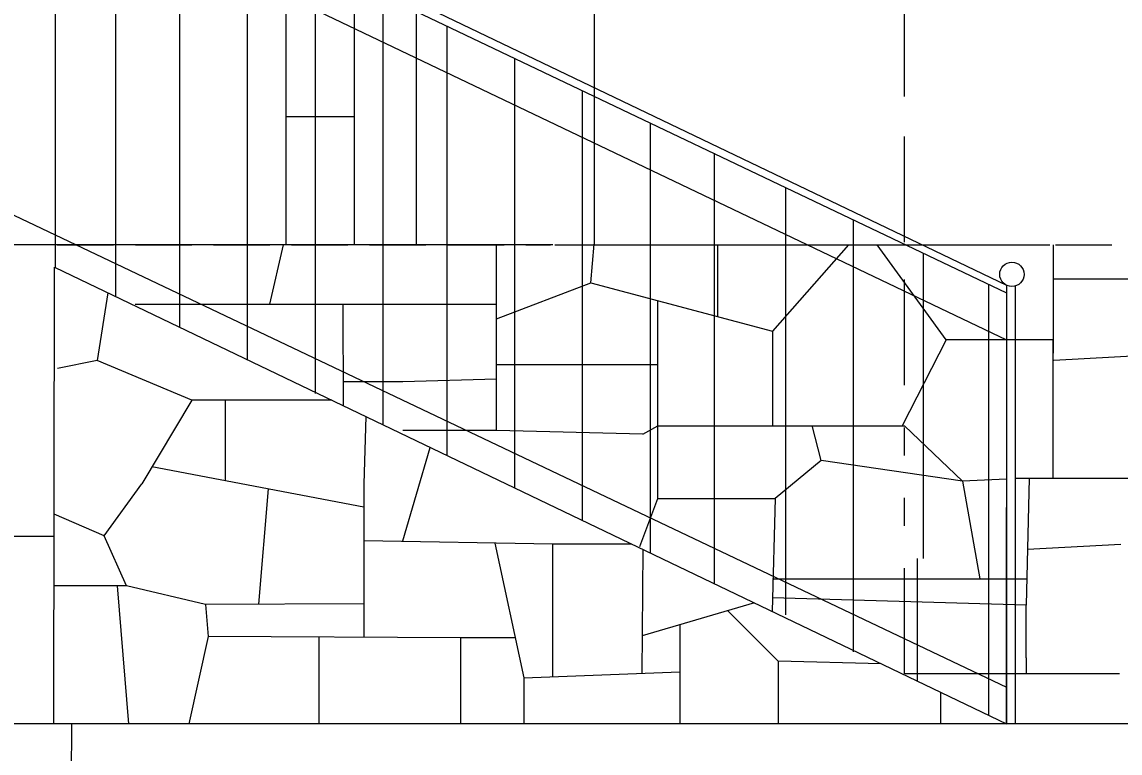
# Model space of a CAD drawing. Header units: millimetres. Extents: x -490789 to -449459, y 209001 to 327650.
# Drawn here: x -475623 to -472872, y 248571 to 250402 of the extents above; entities that cross this region are included whole.
import ezdxf

# ---------------------------------------------------------------- set-up
doc = ezdxf.new("R2010")
doc.units = ezdxf.units.MM
doc.header["$MEASUREMENT"] = 0
for name, pattern in [('2-Штрих-Штриховая', [723.19442, 264.583325, -105.833328, 70.555556, -105.833328, 70.555556, -105.833328]), ('Невидимая', [195.611112, 141.111112, -54.5]), ('Штрих-Штриховая', [546.805537, 264.583325, -105.833328, 70.555556, -105.833328])]:
    doc.linetypes.add(name, pattern=pattern)
for name, color, linetype, lineweight in [('0_Ном._пера__12_Ном._пера__12_Ном._пера__12', 12, 'Continuous', 18), ('0_Ном._пера__182_Ном._пера__182_Ном._пера__182', 182, 'Continuous', 18), ('0_Ном._пера__25', 25, 'Continuous', 18), ('0_Ном._пера__7_Ном._пера__15_Ном._пера__15', 15, 'Continuous', 18), ('0_Ном._пера__7_Ном._пера__15_Ном._пера__16', 16, 'Continuous', 18), ('0_Ном._пера__7_Ном._пера__16_Ном._пера__16', 16, 'Continuous', 18), ('0_Ном._пера__7_Ном._пера__7_Ном._пера__16', 16, 'Continuous', 18), ('0_Ном._пера__7_Ном._пера__7_Ном._пера__7', 7, 'Continuous', 18), ('0_Ном._пера__85', 85, 'Continuous', 18), ('0_Ном_пера__13_Ном_пера__13_Ном_пера__13_Ном_пера__13_Ном_пера__13_Ном_пера__13_Ном_пера__13_Ном_пера__13_Ном_пера__13_Ном._пера__13_Ном_пера__13_Ном_пера__13_Ном_пера__13_Ном_пера__13_Ном_пера__13_Ном_пера__13_Ном_пера__13_Ном_пера__13_Ном_пера__13_Ном_4_Ном._пера__13', 13, 'Continuous', 18), ('0_Ном_пера__15_Ном_пера__15_Ном_пера__15_Ном_пера__15_Ном_пера__15_Ном_пера__15_Ном_пера__15_Ном._пера__15_Ном_пера__15_Ном_пера__15_Ном_пера__15_Ном_пера__15_Ном_пера__15_Ном_пера__15_Ном_пера__15_Ном_пера__15_Ном_пера__15_Ном_пера__15_Ном_пера__15_Ном_3_Ном._пера__15', 15, 'Continuous', 18), ('0_Ном_пера__15_Ном_пера__15_Ном_пера__15_Ном_пера__15_Ном_пера__15_Ном_пера__15_Ном_пера__15_Ном_пера__15_Ном_пера__15_Ном._пера__15_Ном_пера__15_Ном_пера__15_Ном_пера__15_Ном_пера__15_Ном_пера__15_Ном_пера__15_Ном_пера__15_Ном_пера__15_Ном_пера__15_Ном_3_Ном._пера__15', 15, 'Continuous', 18), ('0_Ном_пера__15_Ном_пера__15_Ном_пера__15_Ном_пера__15_Ном_пера__15_Ном_пера__15_Ном_пера__15_Ном_пера__15_Ном_пера__15_Ном._пера__15_Ном_пера__15_Ном_пера__15_Ном_пера__15_Ном_пера__15_Ном_пера__15_Ном_пера__15_Ном_пера__15_Ном_пера__15_Ном_пера__15_Ном_3_Ном._пера__16', 16, 'Continuous', 18), ('0_Ном_пера__7_Ном_пера__7_Ном_пера__7_Ном_пера__7_Ном_пера__7_Ном_пера__7_Ном_пера__7_Ном_пера__7_Ном_пера__7_Ном_пера__7_Ном_пера__7_Ном_пера__7_Ном_пера__7_Ном_пера__7_Ном_пера__7_Ном_пера__7_Ном_пера__7_Ном_пера__7_Ном._пера__7_Ном_пера__7_Ном._пера__5_Ном._пера__7', 7, 'Continuous', 18), ('0_Ном_пера__7_Ном_пера__7_Ном_пера__7_Ном_пера__7_Ном_пера__7_Ном_пера__7_Ном_пера__7_Ном_пера__7_Ном_пера__7_Ном_пера__7_Ном_пера__7_Ном_пера__7_Ном_пера__7_Ном_пера__7_Ном_пера__7_Ном_пера__7_Ном_пера__7_Ном_пера__7_Ном_пера__7_Ном_пера__7_Ном_пера__7_C_Ном._пера__16', 16, 'Continuous', 18), ('0_Ном_пера__7_Ном_пера__7_Ном_пера__7_Ном_пера__7_Ном_пера__7_Ном_пера__7_Ном_пера__7_Ном_пера__7_Ном_пера__7_Ном_пера__7_Ном_пера__7_Ном_пера__7_Ном_пера__7_Ном_пера__7_Ном_пера__7_Ном_пера__7_Ном_пера__7_Ном_пера__7_Ном_пера__7_Ном_пера__7_Ном_пера__7_C_Ном._пера__21', 21, 'Continuous', 18), ('0_Ном_пера__7_Ном_пера__7_Ном_пера__7_Ном_пера__7_Ном_пера__7_Ном_пера__7_Ном_пера__7_Ном_пера__7_Ном_пера__7_Ном_пера__7_Ном_пера__7_Ном_пера__7_Ном_пера__7_Ном_пера__7_Ном_пера__7_Ном_пера__7_Ном_пера__7_Ном_пера__7_Ном_пера__7_Ном_пера__7_Ном_пера__7_C_Ном._пера__7', 7, 'Continuous', 18), ('0_Ном_пера__7_Ном_пера__7_Ном_пера__7_Ном_пера__7_Ном_пера__7_Ном_пера__7_Ном_пера__7_Ном_пера__7_Ном_пера__7_Ном_пера__7_Ном_пера__7_Ном_пера__7_Ном_пера__7_Ном_пера__7_Ном_пера__7_Ном_пера__7_Ном_пера__7_Ном_пера__7_Ном_пера__7_Ном_пера__7_Ном_пера__7_C_Ном._пера__8', 8, 'Continuous', 18)]:
    doc.layers.add(name, color=color, linetype=linetype, lineweight=lineweight)
doc.styles.add('СГЕНЕРИР_СТИЛЬ_1', font='')
doc.styles.get('СГЕНЕРИР_СТИЛЬ_1').set_extended_font_data('Arial')
doc.dimstyles.new('СГЕНЕРИР_СТИЛЬ__1', dxfattribs={"dimtxt": 250, "dimasz": 39.04812, "dimexe": 0.18, "dimexo": 0, "dimgap": 0.09, "dimtad": 1, "dimtih": 1, "dimtoh": 1, "dimdec": 0, "dimzin": 0, "dimdsep": 46, "dimtxsty": 'СГЕНЕРИР_СТИЛЬ_1', "dimblk": 'ARROWHEAD_6', "dimblk1": 'ARROWHEAD_6', "dimblk2": 'ARROWHEAD_6', "dimcen": 0.09, "dimclrd": 85, "dimclre": 85, "dimclrt": 25, "dimazin": 0, "dimtfac": 1, "dimtdec": 4, "dimtmove": 0, "dimatfit": 3, "dimfxl": 0, "dimtolj": 1, "dimtzin": 0, "dimarcsym": 0})

# ---------------------------------------------------------------- blocks, each defined once
blk = doc.blocks.new('*D7')
at = {"layer": '0_Ном._пера__85', "linetype": 'Continuous'}
for p, q in [((-478058.7, 248644.1), (-478058.7, 247747.7)), ((-456409.4, 248644.1), (-456409.4, 247747.7)), ((-478038.2, 247806.8), (-478079.3, 247765.7)), ((-456429.9, 247765.7), (-456388.8, 247806.8)), ((-478058.7, 247786.2), (-478089.5, 247786.2)), ((-456409.4, 247786.2), (-478058.7, 247786.2)), ((-456378.6, 247786.2), (-456409.4, 247786.2))]:
    blk.add_line(p, q, dxfattribs=at)
at = {"layer": '0_Ном._пера__25', "insert": (-467756.3, 247836.2), "char_height": 250, "attachment_point": 7, "style": 'СГЕНЕРИР_СТИЛЬ_1'}
blk.add_mtext('\\A1;{\\fArial|b0|i0|c204|p38;21\xa0649}', dxfattribs=at)
blk = doc.blocks.new('ARROWHEAD_6')
at = {"color": 0, "linetype": 'Continuous', "lineweight": 0}
for p, q in [((0, 0), (-1, 0)), ((-0.5, -0.5), (0.5, 0.5))]:
    blk.add_line(p, q, dxfattribs=at)
blk = doc.blocks.new('*D8')
at = {"layer": '0_Ном._пера__85', "linetype": 'Continuous'}
for p, q in [((-480097.7, 248644.1), (-480097.7, 246518.8)), ((-456160.5, 248644.1), (-456160.5, 246518.8)), ((-480077.2, 246577.9), (-480118.3, 246536.8)), ((-456181, 246536.8), (-456139.9, 246577.9)), ((-480097.7, 246557.3), (-480128.6, 246557.3)), ((-456160.5, 246557.3), (-480097.7, 246557.3)), ((-456129.6, 246557.3), (-456160.5, 246557.3))]:
    blk.add_line(p, q, dxfattribs=at)
at = {"layer": '0_Ном._пера__25', "insert": (-468651.4, 246607.3), "char_height": 250, "attachment_point": 7, "style": 'СГЕНЕРИР_СТИЛЬ_1'}
blk.add_mtext('\\A1;{\\fArial|b0|i0|c204|p38;23\xa0937}', dxfattribs=at)

msp = doc.modelspace()

# ---------------------------------------------------------------- linework, layer by layer
at = {"layer": '0_Ном._пера__12_Ном._пера__12_Ном._пера__12', "linetype": '2-Штрих-Штриховая'}
for p in [(-473412, 248769), (-473412, 249850.2)]:
    msp.add_line(p, (-473412, 265006.9), dxfattribs=at)
at = {"layer": '0_Ном._пера__182_Ном._пера__182_Ном._пера__182', "linetype": 'Штрих-Штриховая'}
for q in [(-475498.7, 248644.1), (-475498.7, 248643.7)]:
    msp.add_line((-475501.4, 246303.7), q, dxfattribs=at)
at = {"layer": '0_Ном._пера__7_Ном._пера__15_Ном._пера__15', "linetype": 'Continuous'}
for p, q in [((-475637.1, 250790.5), (-473156.9, 249605.6)), ((-475659.1, 249925.6), (-473156.8, 248736.1)), ((-474434.1, 249378.4), (-474434.1, 249844)), ((-473039.6, 249844), (-473039.6, 249572.6)), ((-475408.3, 249723.8), (-475434.7, 249554.1)), ((-474819.2, 249695), (-474818.8, 249441.1)), ((-475434.7, 249554.1), (-475534.5, 249533.7)), ((-475197.3, 249454.5), (-475434.7, 249554.1)), ((-474434.1, 249507.1), (-474668.8, 249500.5)), ((-474668.8, 249500.5), (-474818.9, 249500.3)), ((-475197.3, 249454.5), (-475323.2, 249245.2)), ((-474846.8, 249454.5), (-475197.3, 249454.5)), ((-475114.1, 249454.5), (-475114.1, 249252.9)), ((-474761.8, 249413.8), (-474766.5, 249245.2)), ((-474434.1, 249378.4), (-474668.8, 249378.4)), ((-474067.6, 249369.5), (-474434.1, 249378.4)), ((-474668.8, 249102.3), (-474600.5, 249336.4)), ((-474766.5, 249186.4), (-475297.5, 249287.9)), ((-475006.7, 249232.3), (-475030.6, 248943.6)), ((-474439, 249096.7), (-474365.7, 248759.5)), ((-475385, 248989.3), (-475356.2, 248644.1)), ((-474879.9, 248861.1), (-474879.9, 248644.1)), ((-474365.9, 248759.5), (-473974.8, 248773.9)), ((-474365.9, 248759.5), (-474365.9, 248644.1))]:
    msp.add_line(p, q, dxfattribs=at)
msp.add_circle((-473143.3, 249769.7), 30.5, dxfattribs=at)
at = {"layer": '0_Ном._пера__7_Ном._пера__15_Ном._пера__16', "linetype": 'Continuous'}
for p, q in [((-473552.5, 249844), (-473743, 249627.2)), ((-473307.7, 249605.6), (-473480.7, 249844)), ((-474030.3, 249208.2), (-474030.3, 249704)), ((-473307.7, 249605.6), (-473418.3, 249390.6)), ((-473039.6, 249605.6), (-473307.7, 249605.6)), ((-473039.6, 249259.2), (-473039.6, 249605.6)), ((-474030.3, 249542.8), (-474434.1, 249542.8)), ((-474067.6, 249369.5), (-474030.3, 249390.6)), ((-473620.8, 249303.4), (-473643.7, 249391.5)), ((-473620.8, 249303.4), (-473736.7, 249208.2)), ((-473267.2, 249252), (-473620.8, 249303.4)), ((-473099.7, 249259.2), (-473107.5, 248941.3)), ((-473267.2, 249252), (-473223.3, 249007.5)), ((-474075.3, 249088.3), (-474030.3, 249208.2)), ((-474030.3, 249208.2), (-473736.7, 249208.2)), ((-473736.7, 249208.2), (-473744.2, 248925.8)), ((-473104.1, 249081.2), (-472870.6, 249094.2)), ((-473743.4, 249007.5), (-473105.9, 249007.5)), ((-473107.5, 248941.3), (-473743.5, 248959.7)), ((-473787.9, 248946.7), (-474069.6, 248864.4)), ((-473728.7, 248800.9), (-473855, 248927.1)), ((-473107.5, 248809.4), (-473107.5, 248941.3)), ((-473974.8, 248892.1), (-473974.8, 248644.1)), ((-473470.6, 248794.6), (-473728.7, 248800.9)), ((-473728.7, 248800.9), (-473728.7, 248644.1)), ((-473107.5, 248809.4), (-473107.5, 248769)), ((-472874.1, 248769), (-473411.6, 248769)), ((-473322.4, 248723.5), (-473322.4, 248644.1))]:
    msp.add_line(p, q, dxfattribs=at)
at = {"layer": '0_Ном._пера__7_Ном._пера__16_Ном._пера__16', "linetype": 'Continuous'}
msp.add_line((-475637.1, 250931.7), (-473156.9, 249742.3), dxfattribs=at)
at = {"layer": '0_Ном._пера__7_Ном._пера__7_Ном._пера__16', "linetype": 'Continuous'}
msp.add_line((-474636, 253747.6), (-474636, 249844), dxfattribs=at)
at = {"layer": '0_Ном._пера__7_Ном._пера__7_Ном._пера__7', "linetype": 'Continuous'}
for p, q in [((-474790.8, 253713.4), (-474790.8, 249844)), ((-474961.2, 249844), (-474961.2, 252720.7)), ((-474189.5, 251590.9), (-474189.5, 249845.3)), ((-475637.1, 250906), (-473156.9, 249723.7)), ((-475540.2, 250859.8), (-475540.2, 249787)), ((-475388.6, 250787.5), (-475388.6, 249733.8)), ((-475228.7, 250711.3), (-475228.7, 249637.7)), ((-475058.9, 250630.4), (-475058.9, 249556.2)), ((-474889.1, 250547.5), (-474889.1, 249471.4)), ((-474719.4, 250466.4), (-474719.4, 249393.4)), ((-474559.1, 250392.2), (-474559.1, 249316.6)), ((-474389.3, 250309.8), (-474389.3, 249235.1)), ((-475388.6, 250278.4), (-475388.6, 249714.3)), ((-474219.5, 250230.3), (-474219.5, 249153.7)), ((-474049.7, 250149.4), (-474049.7, 249072.3)), ((-473889.5, 250073), (-473889.5, 248995.5)), ((-473710.6, 249986.6), (-473710.6, 248917.1)), ((-473710.6, 249986.6), (-473710.6, 248931)), ((-473540.8, 249906.8), (-473540.8, 248824.4)), ((-474293.2, 249844), (-478301.8, 249844)), ((-473365.8, 249822.4), (-473365.8, 249057.8)), ((-475540.2, 249787), (-473156.8, 248644.1)), ((-473201.6, 249742.6), (-473201.6, 248665.6)), ((-473156.9, 249742.3), (-473156.9, 248644)), ((-473135.5, 249740.2), (-473135.5, 248646.2)), ((-473380.6, 249057.8), (-473380.6, 249007.5)), ((-473380.6, 249007.5), (-473380.6, 248751.4)), ((-453854.5, 248644.1), (-482958.9, 248644.1)), ((-453854.5, 248644.1), (-482958.9, 248644.1)), ((-471385.9, 248644.1), (-481404.4, 248644.1))]:
    msp.add_line(p, q, dxfattribs=at)
at = {"layer": '0_Ном_пера__13_Ном_пера__13_Ном_пера__13_Ном_пера__13_Ном_пера__13_Ном_пера__13_Ном_пера__13_Ном_пера__13_Ном_пера__13_Ном._пера__13_Ном_пера__13_Ном_пера__13_Ном_пера__13_Ном_пера__13_Ном_пера__13_Ном_пера__13_Ном_пера__13_Ном_пера__13_Ном_пера__13_Ном_4_Ном._пера__13', "linetype": 'Continuous'}
for p, q in [((-475417.5, 249114.7), (-475323.2, 249245.2)), ((-475361.3, 248989.3), (-475417.5, 249114.7)), ((-474293.2, 249094.2), (-474766.5, 249102.3)), ((-475163.6, 248943), (-475361.3, 248989.3)), ((-474525, 248859.6), (-475157.1, 248862.3))]:
    msp.add_line(p, q, dxfattribs=at)
at = {"layer": '0_Ном_пера__15_Ном_пера__15_Ном_пера__15_Ном_пера__15_Ном_пера__15_Ном_пера__15_Ном_пера__15_Ном._пера__15_Ном_пера__15_Ном_пера__15_Ном_пера__15_Ном_пера__15_Ном_пера__15_Ном_пера__15_Ном_пера__15_Ном_пера__15_Ном_пера__15_Ном_пера__15_Ном_пера__15_Ном_3_Ном._пера__15', "linetype": 'Continuous'}
msp.add_line((-475163.6, 248943), (-475157.1, 248862.3), dxfattribs=at)
at = {"layer": '0_Ном_пера__15_Ном_пера__15_Ном_пера__15_Ном_пера__15_Ном_пера__15_Ном_пера__15_Ном_пера__15_Ном_пера__15_Ном_пера__15_Ном._пера__15_Ном_пера__15_Ном_пера__15_Ном_пера__15_Ном_пера__15_Ном_пера__15_Ном_пера__15_Ном_пера__15_Ном_пера__15_Ном_пера__15_Ном_3_Ном._пера__15', "linetype": 'Continuous'}
for p, q in [((-474766.5, 249245.2), (-474766.5, 248860.6)), ((-475417.5, 249114.7), (-475542.4, 249169)), ((-475361.3, 248989.3), (-475542.7, 248989.3)), ((-474766.5, 248944.6), (-475163.6, 248943)), ((-475157.1, 248862.3), (-475205, 248644.2)), ((-474387.5, 248859.6), (-474525, 248859.6)), ((-474525, 248859.6), (-474525, 248644.2))]:
    msp.add_line(p, q, dxfattribs=at)
at = {"layer": '0_Ном_пера__15_Ном_пера__15_Ном_пера__15_Ном_пера__15_Ном_пера__15_Ном_пера__15_Ном_пера__15_Ном_пера__15_Ном_пера__15_Ном._пера__15_Ном_пера__15_Ном_пера__15_Ном_пера__15_Ном_пера__15_Ном_пера__15_Ном_пера__15_Ном_пера__15_Ном_пера__15_Ном_пера__15_Ном_3_Ном._пера__16', "linetype": 'Continuous'}
for p, q in [((-472394, 249590.3), (-473038.6, 249554)), ((-473156.9, 249256.5), (-473267.2, 249252))]:
    msp.add_line(p, q, dxfattribs=at)
at = {"layer": '0_Ном_пера__7_Ном_пера__7_Ном_пера__7_Ном_пера__7_Ном_пера__7_Ном_пера__7_Ном_пера__7_Ном_пера__7_Ном_пера__7_Ном_пера__7_Ном_пера__7_Ном_пера__7_Ном_пера__7_Ном_пера__7_Ном_пера__7_Ном_пера__7_Ном_пера__7_Ном_пера__7_Ном._пера__7_Ном_пера__7_Ном._пера__5_Ном._пера__7', "linetype": 'Continuous'}
msp.add_line((-474961.2, 250164.9), (-474790.8, 250164.9), dxfattribs=at)
at = {"layer": '0_Ном_пера__7_Ном_пера__7_Ном_пера__7_Ном_пера__7_Ном_пера__7_Ном_пера__7_Ном_пера__7_Ном_пера__7_Ном_пера__7_Ном_пера__7_Ном_пера__7_Ном_пера__7_Ном_пера__7_Ном_пера__7_Ном_пера__7_Ном_пера__7_Ном_пера__7_Ном_пера__7_Ном_пера__7_Ном_пера__7_Ном_пера__7_C_Ном._пера__16', "linetype": 'Continuous'}
for p, q in [((-474968.6, 249844), (-475002.7, 249695)), ((-474198.1, 249748.8), (-474189.5, 249845.3)), ((-473879.9, 249663.8), (-473879.9, 249844)), ((-473039.6, 249758.5), (-472367.3, 249758.5)), ((-474434.1, 249658), (-474198.1, 249748.8)), ((-474198.1, 249748.8), (-473743, 249627.2)), ((-475340, 249695), (-474434.1, 249695)), ((-473743, 249627.2), (-473743, 249417.5)), ((-473156.8, 248644.1), (-473156.8, 249185.5))]:
    msp.add_line(p, q, dxfattribs=at)
at = {"layer": '0_Ном_пера__7_Ном_пера__7_Ном_пера__7_Ном_пера__7_Ном_пера__7_Ном_пера__7_Ном_пера__7_Ном_пера__7_Ном_пера__7_Ном_пера__7_Ном_пера__7_Ном_пера__7_Ном_пера__7_Ном_пера__7_Ном_пера__7_Ном_пера__7_Ном_пера__7_Ном_пера__7_Ном_пера__7_Ном_пера__7_Ном_пера__7_C_Ном._пера__21', "linetype": 'Невидимая'}
msp.add_line((-474167.2, 249844), (-472994.9, 249844), dxfattribs=at)
at = {"layer": '0_Ном_пера__7_Ном_пера__7_Ном_пера__7_Ном_пера__7_Ном_пера__7_Ном_пера__7_Ном_пера__7_Ном_пера__7_Ном_пера__7_Ном_пера__7_Ном_пера__7_Ном_пера__7_Ном_пера__7_Ном_пера__7_Ном_пера__7_Ном_пера__7_Ном_пера__7_Ном_пера__7_Ном_пера__7_Ном_пера__7_Ном_пера__7_C_Ном._пера__7', "linetype": 'Continuous'}
for p, q in [((-475543.1, 248644.1), (-475541.6, 249787.7)), ((-473743, 249417.5), (-473743, 249390.6)), ((-474030.3, 249390.6), (-473412, 249390.6)), ((-473412, 249390.6), (-473267.2, 249252)), ((-473135.5, 249259.2), (-472724.3, 249259.2)), ((-475791.4, 249114), (-475542.5, 249114)), ((-474095.3, 249094.2), (-474293.2, 249094.2)), ((-474293.2, 248762.1), (-474293.2, 249094.2)), ((-474067.7, 249080.9), (-474070.4, 248770.4))]:
    msp.add_line(p, q, dxfattribs=at)
at = {"layer": '0_Ном_пера__7_Ном_пера__7_Ном_пера__7_Ном_пера__7_Ном_пера__7_Ном_пера__7_Ном_пера__7_Ном_пера__7_Ном_пера__7_Ном_пера__7_Ном_пера__7_Ном_пера__7_Ном_пера__7_Ном_пера__7_Ном_пера__7_Ном_пера__7_Ном_пера__7_Ном_пера__7_Ном_пера__7_Ном_пера__7_Ном_пера__7_C_Ном._пера__8', "linetype": 'Невидимая'}
for p, q in [((-475534.8, 249844), (-474299.2, 249844)), ((-474288.3, 249844), (-473052.7, 249844)), ((-474012.5, 249844), (-472776.8, 249844))]:
    msp.add_line(p, q, dxfattribs=at)

# ---------------------------------------------------------------- dimensions: what is measured, and where the dimension line sits
at = {"color": 85, "linetype": 'Continuous', "lineweight": 18}
dim = msp.add_linear_dim(base=(-480097.7, 246557.3), p1=(-456160.5, 248644.1), p2=(-480097.7, 248644.1), angle=180, dimstyle='СГЕНЕРИР_СТИЛЬ__1', dxfattribs=at)
dim.commit()
dim.dimension.update_dxf_attribs({"geometry": '*D8', "text_midpoint": (-468129.1, 246732.3), "dimtype": 160})
dim = msp.add_linear_dim(base=(-478058.7, 247786.2), p1=(-456409.4, 248644.1), p2=(-478058.7, 248644.1), angle=180, text='<MeasuredValue>', dimstyle='СГЕНЕРИР_СТИЛЬ__1', dxfattribs=at)
dim.commit()
dim.dimension.update_dxf_attribs({"geometry": '*D7', "text_midpoint": (-466371.2, 247961.2), "dimtype": 160})

doc.saveas('drawing.dxf')
